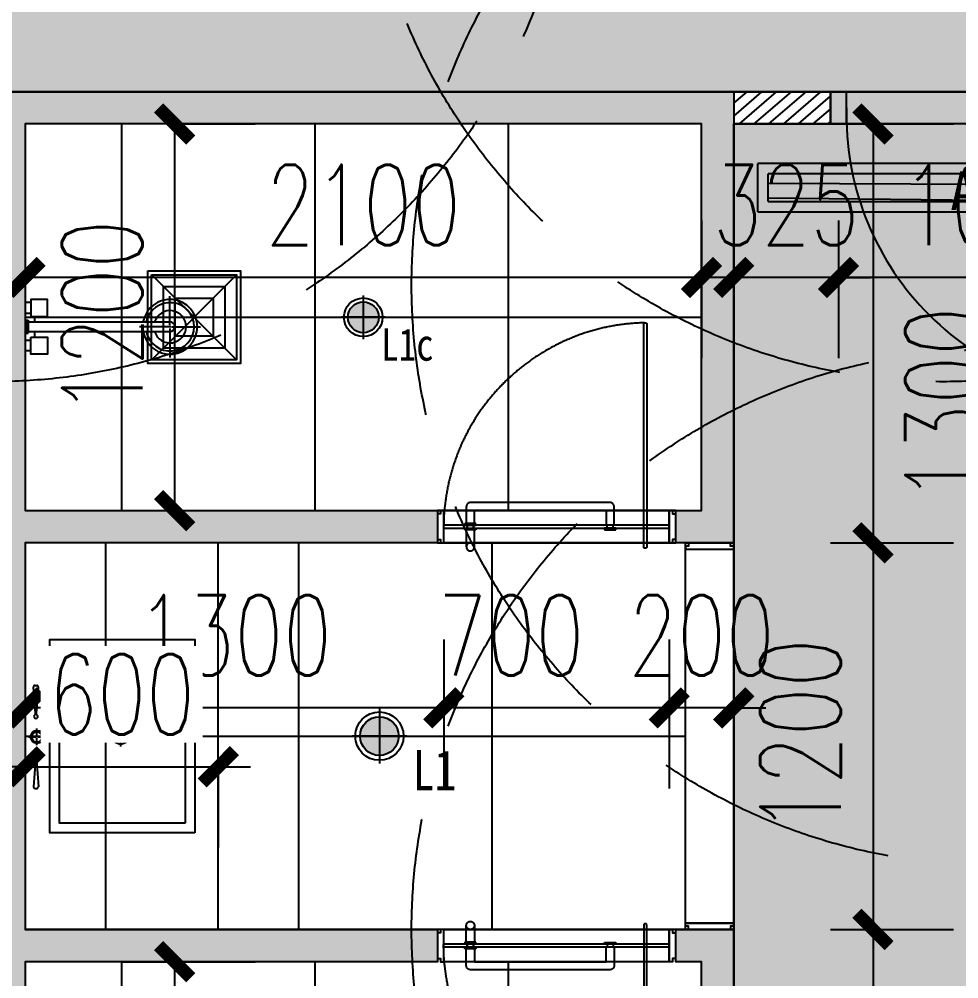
# Model space of a CAD drawing. Header units: millimetres. Extents: x -86392818 to -86307589, y 1129347621 to 1129375919.
# Drawn here: x -86314257 to -86311341, y 1129355568 to 1129358546 of the extents above; entities that cross this region are included whole.
import ezdxf
from ezdxf.enums import TextEntityAlignment as Align

# ---------------------------------------------------------------- set-up
doc = ezdxf.new("R2010")
doc.units = ezdxf.units.MM
doc.header["$LTSCALE"] = 1000
doc.linetypes.add('DASH', pattern=[0.35, 0.25, -0.1])
doc.linetypes.add('DASHED', pattern=[19.049999999999997, 12.7, -6.35])
doc.layers.get('Defpoints').update_dxf_attribs({"color": 250})
for name, color, linetype in [('AD-DOOR', 4, 'Continuous'), ('A—墙体-填充', 8, 'Continuous'), ('C—平顶—喷淋', 5, 'Continuous'), ('C—平顶—暖通', 47, 'Continuous'), ('C—平顶—灯具', 1, 'Continuous'), ('C—平顶—轮廓线', 4, 'Continuous'), ('DOOR', 60, 'Continuous'), ('DS-GLASS', 12, 'Continuous'), ('E—立面造型线', 3, 'Continuous'), ('FF-FIXT', 31, 'Continuous'), ('FF-FURN', 51, 'Continuous'), ('F—地坪—hatch', 8, 'Continuous'), ('F—地坪—分格', 5, 'Continuous'), ('I—平面—移动家具', 165, 'Continuous'), ('P—隔墙—石膏板墙（到顶）', 2, 'Continuous'), ('WALL-DIM', 3, 'Continuous'), ('家具尺寸', 165, 'Continuous')]:
    doc.layers.add(name, color=color, linetype=linetype)
doc.styles.add('_TCH_DIM_T3', font='SIMPLEX', dxfattribs={"width": 0.7058823529411765, "bigfont": 'GBCBIG'})
doc.styles.add('WORD-2', font='simhei.ttf', dxfattribs={"height": 2.5})
doc.styles.add('黑体', font='simhei.ttf')
doc.dimstyles.new('WALL-DIM', dxfattribs={"dimtxt": 250, "dimasz": 100, "dimexe": 250, "dimexo": 300, "dimgap": 100, "dimtad": 1, "dimdec": 0, "dimzin": 0, "dimdsep": 46, "dimtxsty": '_TCH_DIM_T3', "dimblk": 'ARCHTICK', "dimcen": 0.09, "dimclrd": 1, "dimclre": 1, "dimclrt": 7, "dimazin": 2, "dimtfac": 1, "dimtdec": 0, "dimtix": 1, "dimtmove": 2, "dimatfit": 3, "dimfxl": 500, "dimfxlon": 1, "dimtolj": 1, "dimtzin": 0, "dimarcsym": 0})

# ---------------------------------------------------------------- blocks, each defined once
blk = doc.blocks.new('A$C4C12256C')
for p, q in [((-450.0001377910376, 4.999973773956299, -3.415159215685017e-06), (-450.0001365989447, 94.9999737739563, -3.415159215685017e-06)), ((-450.0001378208399, 2.499973773956299, -3.415159215685017e-06), (-450.0001378804445, -2.500026226043701, -3.415159215685017e-06)), ((-455.0001378506422, -2.622604370117188e-05, -3.415159215685017e-06), (-545.0001378506422, -2.503395080566406e-05, -3.415159215685017e-06)), ((-452.5001378506422, -2.622604370117188e-05, -3.415159215685017e-06), (-447.5001378506422, -2.646446228027344e-05, -3.415159215685017e-06)), ((-450.000137925148, -5.000026226043701, -3.415159215685017e-06), (-450.0001391023397, -95.0000262260437, -3.415159215685017e-06)), ((-445.0001378506422, -2.646446228027344e-05, -3.415159215685017e-06), (-355.0001378506422, -2.765655517578125e-05, -3.415159215685017e-06))]:
    blk.add_line(p, q)
at = {"linetype": 'Continuous'}
for p, q in [((-29.99999956786633, 32.11746096611023, -9.872125645096698e-07), (-29.9999998062849, 14.99997711181641, -9.753912020246771e-07)), ((-29.99999956786633, 32.11746096611023, -3.018742140523665e-06), (-29.9999998062849, 14.99997711181641, -3.01874214052364e-06)), ((-9.999999806284904, 14.99997663497925), (-450.0001376569271, 14.9999737739563, -3.415159215685017e-06)), ((2.682209014892578e-07, 20.00002336502075), (-9.999999731779099, 20.00002360343933)), ((-10.0000002682209, -20.00002336502075), (-9.999999731779099, 20.00002360343933)), ((-5.000000268220901, -20.00002336502075), (-4.999999731779099, 20.00002336502075)), ((-2.682209014892578e-07, -20.00002336502075), (2.682209014892578e-07, 20.00002336502075)), ((-10.0000001937151, -15.00002336502075), (-450.0001380443573, -15.0000262260437, -3.415159215685017e-06)), ((-30.0000001937151, -15.00002288818359, -9.546731529116602e-07), (-30.00000043213367, -32.11746025085449, -9.42851822728446e-07)), ((-30.0000001937151, -15.00002288818359, -3.018742140523596e-06), (-30.00000043213367, -32.11746025085449, -3.018742140523571e-06)), ((-2.682209014892578e-07, -20.00002336502075), (-10.0000002682209, -20.00002336502075))]:
    blk.add_line(p, q, dxfattribs=at)
at = {"linetype": 'Continuous', "elevation": -3.415159215685017e-06}
for points in [[(-17.97261476516724, 32.11746096611023), (-69.39143095910549, 32.11746144294739), (-69.39143025875092, 84.88962435722351), (-17.97261406481266, 84.88962364196777)], [(-17.97261561453342, -32.11746048927307), (-69.39143180847168, -32.11745977401733), (-69.39143250882626, -84.88962268829346), (-17.972616314888, -84.88962316513062)]]:
    blk.add_lwpolyline(points, close=True, dxfattribs=at)
for points in [[(-17.97261419892311, 75.16842746734619), (9.98377799987793e-07, 75.16842722892761)], [(5.513429641723633e-07, 41.83865690231323), (-17.97261463105679, 41.83865714073181)], [(-5.513429641723633e-07, -41.83865690231323), (-17.97261573374271, -41.83865666389465)], [(-17.97261618077755, -75.16842699050903), (-9.98377799987793e-07, -75.16842722892761)]]:
    blk.add_lwpolyline(points, dxfattribs=at)
at = {"linetype": 'Continuous'}
blk.add_arc((-450.0001378506422, -2.622604370117188e-05, -3.415159215685017e-06), 84.99999999999999, 11.53696181336277, 348.4630381866372, dxfattribs=at)
for radius, start, end in [(74.99999999999997, 11.53696181336277, 348.4630381866372), (49.99999999999999, 17.45760029520592, 342.5423997047941), (15.00000000000007, 89.99999914622636, 269.9999991462263)]:
    blk.add_arc((-450.0001378506422, -2.622604370117188e-05, -3.415159215685017e-06), radius, start, end)
blk = doc.blocks.new('SYL11170516')
at = {"layer": 'DOOR', "linetype": 'DASHED', "ltscale": 100, "elevation": 4.853167046625927e-09}
blk.add_lwpolyline([(631.0021941053928, 706.068643547449), (631.0021953935284, 10.06864354741992), (629.0021953972246, 8.068643543694634), (623.0021953972828, 8.06864353257697), (621.0021953935284, 10.06864352882258), (621.002194105451, 706.068643528939), (623.0021941017112, 708.0686435326934), (629.0021941016967, 708.0686435437528)], close=True, dxfattribs=at)
at = {"layer": 'DOOR', "linetype": 'DASHED', "ltscale": 100}
blk.add_arc((638.212324555243, 69.98272468900541, 4.852276146184949e-09), 638.2590385357428, 91.3042121247147, 179.3067892701654, dxfattribs=at)
at = {"layer": 'DS-GLASS', "color": 133, "linetype": 'DASHED', "ltscale": 100, "elevation": 4.853167046625927e-09}
for points in [[(529.1998107831823, 80.06766774316202), (529.1998108771295, 137.5671722519037, 0.4142175138847183), (516.6981858952859, 150.0686286139244), (82.9940601026392, 150.0686293226318, 0.4142135598921939), (70.49260374067671, 137.5671730015601), (70.48489616727602, 80.06766603776487)], [(70.49007357986557, 64.99899222058593), (70.48395241323306, 12.18844286553212, -1.012735180482567), (95.48294539287599, 12.4981047816982)], [(70.48395240019454, 12.18844338637427, 0.9875573592762813), (95.48294584213727, 12.50145627884194), (95.48998318009399, 65.00091903487919)]]:
    blk.add_lwpolyline(points, format="xyb", dxfattribs=at)
for points in [[(95.48489625569346, 80.0678501156508), (95.49011186966527, 125.0657166191668), (504.1968981949685, 125.0657159512921), (504.1968981982864, 80.06766774132848)], [(73.49142408252374, 70.00108111448935), (73.49065335396881, 80.00108115610783)], [(73.49142409886554, 80.00080129562411), (73.49065333762701, 70.00080125400564)], [(92.49142416603718, 80.00094119476853), (92.49065340488596, 70.00094115323736)], [(92.49142414969538, 70.00094115320826), (92.49065342122776, 80.00094119476853)], [(507.1884198701518, 70.06768737683888), (507.1891906312885, 80.06768741839915)], [(526.1884199373089, 70.0678272760124), (526.189190698562, 80.06782731763087)]]:
    blk.add_lwpolyline(points, dxfattribs=at)
at = {"layer": 'DS-GLASS', "color": 133, "elevation": 4.853167046625927e-09}
blk.add_lwpolyline([(0.002195711545937229, 78.06766758300364), (0.002195680754084606, 72.06766758288722), (2.002195670480432, 70.06766757267178), (698.6102278177495, 70.06766757267178), (700.6102278140097, 72.06766757633886), (700.6102278028338, 78.06766757645528), (698.6102277991376, 80.06766757272999), (2.002195721732278, 80.06766757267178)], close=True, dxfattribs=at)
at = {"layer": 'DS-GLASS', "color": 133, "linetype": 'DASHED', "ltscale": 100, "elevation": 4.853167046625927e-09}
for points in [[(65.4901610996967, 80.00327555838157), (100.4901609957233, 80.00057789421408), (100.4905463762188, 85.00057787931291), (65.49054648026504, 85.00327554348041)], [(65.4901610833549, 69.99860687786713), (100.4901609793815, 70.00130442765658), (100.4905463435352, 65.00130444255774), (65.49054644758144, 64.9986068927683)], [(534.1896829364778, 70.06535301325493), (499.1896830404658, 70.06805067742243), (499.1892976599556, 65.0680506923236), (534.1892975559094, 65.0653530281561)]]:
    blk.add_lwpolyline(points, close=True, dxfattribs=at)
blk = doc.blocks.new('A$C449E2A90')
at = {"linetype": 'Continuous'}
for p, q in [((-494.6007472872734, 70.1185245513916), (-500.5836169570684, 152.4699432849884)), ((-495.5858464688063, 157.6192419528961), (-490.6156481057405, 157.6192419528961)), ((-491.6007472872734, 70.1185245513916), (-485.6178776174784, 152.4699430465698)), ((-230.0400000065565, 5.040000200271606), (-230.0399999916553, 32.76000022888184)), ((-489.81274728477, 1.822449684143066), (-489.8127472996712, 23.9984495639801)), ((-358.5544366836548, 8.95001769065857), (-479.7840856164694, 15.33995151519775)), ((-358.5544366836548, -7.049982309341431), (-358.5544366836548, 8.95001769065857)), ((-235.0799999982119, 0), (-263.8079999983311, 2.384185791015625e-07)), ((-225, 0), (-196.2719999998808, 2.384185791015625e-07)), ((-516.4239472895861, -2.209550142288208), (-493.8447472751141, -2.209550380706787)), ((-489.81274728477, -28.01435041427612), (-489.81274728477, -6.241550445556641)), ((-485.7807472795248, -2.209550380706787), (-462.7983472794294, -2.209550142288208)), ((-476.5122053325176, -17.35950684547424), (-358.5544366836548, -7.049982309341431)), ((-230.0400000065565, -32.25599980354309), (-230.0400000065565, -5.039999723434448)), ((-494.6007472872734, -74.53762531280518), (-500.5836169570684, -156.8890435695648)), ((-491.6007472872734, -74.53762531280518), (-485.6178776174784, -156.8890438079834)), ((-495.5858464539051, -162.0383424758911), (-490.6156481057405, -162.0383424758911))]:
    blk.add_line(p, q, dxfattribs=at)
blk.add_lwpolyline([(0, -300), (-450, -300), (-450.0000000149012, 300), (-1.490116119384766e-08, 300)], close=True, dxfattribs=at)
blk.add_lwpolyline([(-30, -269.9999997615814), (-420, -270), (-420, 270), (-30, 270.0000002384186)], close=True)
for points in [[(-499.1007472872734, 61.11852478981018, 1), (-487.1007472872734, 61.1185245513916, 1)], [(-230.4600000083447, -0.1399998664855957, 0.9999999999999999), (-229.6200000047684, -0.1399998664855957, 0.9999999999999999)], [(-490.036747276783, -2.209550380706787, 1), (-489.5887472778559, -2.209550380706787, 1)], [(-499.1007472872734, -65.53762531280518, -1), (-487.1007472872734, -65.53762531280518, -1)]]:
    blk.add_lwpolyline(points, format="xyb", close=True, dxfattribs=at)
for centre, radius in [((-489.81274728477, -2.209550380706787), 20.15999999999999), ((-489.9983472824097, -2.47474479675293), 16.25438224187546), ((-230.0400000065565, 2.384185791015625e-07), 25.2)]:
    blk.add_circle(centre, radius, dxfattribs=at)
for centre, start, end in [((-495.5858464688063, 152.6192419528961), 90, 181.7110937777724), ((-490.6156481057405, 152.6192419528961), 358.2889062222276, 90), ((-495.5858464688063, -157.0383424758911), 178.2889062222276, 270), ((-490.6156481057405, -157.0383424758911), 270, 1.711093777772378)]:
    blk.add_arc(centre, 4.999999999999999, start, end, dxfattribs=at)
blk = doc.blocks.new('SDSZDFSFDHFJGK')
at = {"color": 8}
blk.add_line((859, -49.99999999998545), (-41, -49.99999999998545), dxfattribs=at)
for points in [[(-41, 0), (-41, 900), (0, 900), (0, 0)], [(-41, 50.00000000001455), (-41, -49.99999999998545), (-91, -49.99999999998545), (-91, 50.00000000001455)], [(859, 50.00000000001455), (859, -49.99999999998545), (909, -49.99999999998545), (909, 50.00000000001455)]]:
    blk.add_lwpolyline(points, close=True)
blk.add_arc((-17.25437660326861, 22.72038917466125), 876.5488854589667, 358.5147112231557, 88.87209163520977, dxfattribs=at)
blk = doc.blocks.new('dffsdsardegew')
at = {"layer": 'C—平顶—灯具'}
h = blk.add_hatch(color=7, dxfattribs=at)
h.set_gradient(color1=(255, 255, 255), color2=(128, 128, 128), name='SPHERICAL')
edge = h.paths.add_edge_path()
edge.add_arc((0, 0), 59.99999982783518, 0, 360)
for p, q in [((0, 84.94745397567749), (0, -84.94745397567749)), ((84.94745390117168, 0), (-84.94745390117168, 0))]:
    blk.add_line(p, q, dxfattribs=at)
for radius in [74.99999978479399, 59.99999982783518]:
    blk.add_circle((0, 0), radius, dxfattribs=at)
at = {"layer": 'C—平顶—灯具', "style": '黑体', "width": 0.8}
blk.add_text('L1', height=124.9999996419401, dxfattribs=at).set_placement((171.2003185302019, -105.796276807785, 94.12059754060085), align=Align.MIDDLE_CENTER)
blk = doc.blocks.new('pen lin')
at = {"layer": 'Defpoints', "color": 251, "linetype": 'DASH', "ltscale": 3}
blk.add_circle((0, 0), 1800, dxfattribs=at)
blk = doc.blocks.new('L2a')
at = {"layer": 'C—平顶—灯具'}
h = blk.add_hatch(color=7, dxfattribs=at)
h.set_gradient(color1=(255, 255, 255), color2=(128, 128, 128), name='SPHERICAL')
edge = h.paths.add_edge_path()
edge.add_arc((-2.328306436538696e-10, 2.328306436538696e-10), 47.99999999976313, 0, 360)
for p, q in [((0, 67.95796331088059), (0, -67.95796331076417)), ((67.95796331088059, 1.164153218269348e-10), (-67.95796331088059, 1.164153218269348e-10))]:
    blk.add_line(p, q, dxfattribs=at)
for radius in [59.99999999970392, 47.99999999976313]:
    blk.add_circle((-2.328306436538696e-10, 1.164153218269348e-10), radius, dxfattribs=at)
at = {"layer": 'C—平顶—灯具', "style": '黑体', "width": 0.8}
blk.add_text('L1c', height=100, dxfattribs=at).set_placement((136.9602552209981, -84.63702168571763, 75.29647824816585), align=Align.MIDDLE_CENTER)
blk = doc.blocks.new('_ArchTick')
at = {"color": 44, "const_width": 0.4}
blk.add_lwpolyline([(-0.5, -0.5), (0.5, 0.5)], dxfattribs=at)
blk = doc.blocks.new('*D245')
at = {"layer": 'Defpoints', "color": 0, "transparency": 16777216}
for p in [(-86311714.20660241, 1129358220.776644), (-86310714.2066024, 1129358220.776644), (-86311714.20660241, 1129357744.334977)]:
    blk.add_point(p, dxfattribs=at)
at = {"layer": 'WALL-DIM', "color": 1, "lineweight": -2, "transparency": 16777216}
for p, q in [((-86311714.20660241, 1129357920.776644), (-86311714.20660241, 1129357494.334977)), ((-86310714.2066024, 1129357920.776644), (-86310714.2066024, 1129357494.334977)), ((-86310714.2066024, 1129357744.334977), (-86311714.20660241, 1129357744.334977))]:
    blk.add_line(p, q, dxfattribs=at)
at = {"layer": 'WALL-DIM', "color": 1, "lineweight": -2, "transparency": 16777216, "xscale": 100, "yscale": 100, "zscale": 100, "rotation": 180}
blk.add_blockref('_ArchTick', (-86311714.20660241, 1129357744.334977), dxfattribs=at)
at = {"layer": 'WALL-DIM', "color": 1, "lineweight": -2, "transparency": 16777216, "xscale": 100, "yscale": 100, "zscale": 100}
blk.add_blockref('_ArchTick', (-86310714.2066024, 1129357744.334977), dxfattribs=at)
at = {"layer": 'WALL-DIM', "color": 7, "transparency": 16777216, "insert": (-86311214.2066024, 1129357969.334977), "char_height": 250, "attachment_point": 5, "style": '_TCH_DIM_T3'}
blk.add_mtext('\\A1;1000', dxfattribs=at)
blk = doc.blocks.new('*D246')
at = {"layer": 'Defpoints', "color": 0, "transparency": 16777216}
for p in [(-86312039.20660241, 1129358220.776644), (-86311714.20660241, 1129358220.776644), (-86312039.20660241, 1129357744.334977)]:
    blk.add_point(p, dxfattribs=at)
at = {"layer": 'WALL-DIM', "color": 1, "lineweight": -2, "transparency": 16777216}
for p, q in [((-86312039.20660241, 1129357920.776644), (-86312039.20660241, 1129357494.334977)), ((-86311714.20660241, 1129357920.776644), (-86311714.20660241, 1129357494.334977)), ((-86312039.20660241, 1129357744.334977), (-86312139.20660241, 1129357744.334977)), ((-86311714.20660241, 1129357744.334977), (-86312039.20660241, 1129357744.334977)), ((-86311714.20660241, 1129357744.334977), (-86311614.20660241, 1129357744.334977))]:
    blk.add_line(p, q, dxfattribs=at)
at = {"layer": 'WALL-DIM', "color": 1, "lineweight": -2, "transparency": 16777216, "xscale": 100, "yscale": 100, "zscale": 100}
blk.add_blockref('_ArchTick', (-86312039.20660241, 1129357744.334977), dxfattribs=at)
at = {"layer": 'WALL-DIM', "color": 1, "lineweight": -2, "transparency": 16777216, "xscale": 100, "yscale": 100, "zscale": 100, "rotation": 180}
blk.add_blockref('_ArchTick', (-86311714.20660241, 1129357744.334977), dxfattribs=at)
at = {"layer": 'WALL-DIM', "color": 7, "transparency": 16777216, "insert": (-86311876.70660241, 1129357969.334977), "char_height": 250, "attachment_point": 5, "style": '_TCH_DIM_T3'}
blk.add_mtext('\\A1;325', dxfattribs=at)
blk = doc.blocks.new('*D247')
at = {"layer": 'Defpoints', "color": 0, "transparency": 16777216}
for p in [(-86314239.20660241, 1129358220.776644), (-86312139.20660241, 1129358220.776644), (-86314239.20660241, 1129357744.334977)]:
    blk.add_point(p, dxfattribs=at)
at = {"layer": 'WALL-DIM', "color": 1, "lineweight": -2, "transparency": 16777216}
for p, q in [((-86314239.20660241, 1129357920.776644), (-86314239.20660241, 1129357494.334977)), ((-86312139.20660241, 1129357920.776644), (-86312139.20660241, 1129357494.334977)), ((-86312139.20660241, 1129357744.334977), (-86314239.20660241, 1129357744.334977))]:
    blk.add_line(p, q, dxfattribs=at)
at = {"layer": 'WALL-DIM', "color": 1, "lineweight": -2, "transparency": 16777216, "xscale": 100, "yscale": 100, "zscale": 100, "rotation": 180}
blk.add_blockref('_ArchTick', (-86314239.20660241, 1129357744.334977), dxfattribs=at)
at = {"layer": 'WALL-DIM', "color": 1, "lineweight": -2, "transparency": 16777216, "xscale": 100, "yscale": 100, "zscale": 100}
blk.add_blockref('_ArchTick', (-86312139.20660241, 1129357744.334977), dxfattribs=at)
at = {"layer": 'WALL-DIM', "color": 7, "transparency": 16777216, "insert": (-86313189.20660241, 1129357969.334977), "char_height": 250, "attachment_point": 5, "style": '_TCH_DIM_T3'}
blk.add_mtext('\\A1;2100', dxfattribs=at)
blk = doc.blocks.new('*D251')
at = {"layer": 'Defpoints', "color": 0, "transparency": 16777216}
for p in [(-86312039.20660244, 1129358220.776645), (-86312039.20660244, 1129356920.776645), (-86311606.89974642, 1129356920.776645)]:
    blk.add_point(p, dxfattribs=at)
at = {"layer": 'WALL-DIM', "color": 1, "lineweight": -2, "transparency": 16777216}
for p, q in [((-86311739.20660244, 1129358220.776645), (-86311356.89974642, 1129358220.776645)), ((-86311606.89974642, 1129358220.776645), (-86311606.89974642, 1129356920.776645)), ((-86311739.20660244, 1129356920.776645), (-86311356.89974642, 1129356920.776645))]:
    blk.add_line(p, q, dxfattribs=at)
at = {"layer": 'WALL-DIM', "color": 1, "lineweight": -2, "transparency": 16777216, "xscale": 100, "yscale": 100, "zscale": 100}
for p, rotation in [((-86311606.89974642, 1129358220.776645), 90), ((-86311606.89974642, 1129356920.776645), 270)]:
    blk.add_blockref('_ArchTick', p, dxfattribs=dict(at, rotation=rotation))
at = {"layer": 'WALL-DIM', "color": 7, "transparency": 16777216, "insert": (-86311381.89974676, 1129357350.200514), "char_height": 250, "attachment_point": 5, "rotation": 90, "style": '_TCH_DIM_T3'}
blk.add_mtext('\\A1;1300', dxfattribs=at)
blk = doc.blocks.new('*D252')
at = {"layer": 'Defpoints', "color": 0, "transparency": 16777216}
for p in [(-86312039.20660244, 1129356920.776645), (-86312039.20660244, 1129355720.776645), (-86311606.89974639, 1129355720.776645)]:
    blk.add_point(p, dxfattribs=at)
at = {"layer": 'WALL-DIM', "color": 1, "lineweight": -2, "transparency": 16777216}
for p, q in [((-86311739.20660244, 1129356920.776645), (-86311356.89974639, 1129356920.776645)), ((-86311606.89974639, 1129356920.776645), (-86311606.89974639, 1129355720.776645)), ((-86311739.20660244, 1129355720.776645), (-86311356.89974639, 1129355720.776645))]:
    blk.add_line(p, q, dxfattribs=at)
at = {"layer": 'WALL-DIM', "color": 1, "lineweight": -2, "transparency": 16777216, "xscale": 100, "yscale": 100, "zscale": 100}
for p, rotation in [((-86311606.89974639, 1129356920.776645), 90), ((-86311606.89974639, 1129355720.776645), 270)]:
    blk.add_blockref('_ArchTick', p, dxfattribs=dict(at, rotation=rotation))
at = {"layer": 'WALL-DIM', "color": 7, "transparency": 16777216, "insert": (-86311831.89974605, 1129356320.776645), "char_height": 250, "attachment_point": 5, "rotation": 90, "style": '_TCH_DIM_T3'}
blk.add_mtext('\\A1;1200', dxfattribs=at)
blk = doc.blocks.new('*D253')
at = {"layer": 'Defpoints', "color": 0, "transparency": 16777216}
for p in [(-86312039.20660244, 1129355720.776645), (-86312039.20660244, 1129354420.776645), (-86311606.89974636, 1129354420.776645)]:
    blk.add_point(p, dxfattribs=at)
at = {"layer": 'WALL-DIM', "color": 1, "lineweight": -2, "transparency": 16777216}
for p, q in [((-86311739.20660244, 1129355720.776645), (-86311356.89974636, 1129355720.776645)), ((-86311606.89974636, 1129355720.776645), (-86311606.89974636, 1129354420.776645)), ((-86311739.20660244, 1129354420.776645), (-86311356.89974636, 1129354420.776645))]:
    blk.add_line(p, q, dxfattribs=at)
at = {"layer": 'WALL-DIM', "color": 1, "lineweight": -2, "transparency": 16777216, "xscale": 100, "yscale": 100, "zscale": 100}
for p, rotation in [((-86311606.89974636, 1129355720.776645), 90), ((-86311606.89974636, 1129354420.776645), 270)]:
    blk.add_blockref('_ArchTick', p, dxfattribs=dict(at, rotation=rotation))
at = {"layer": 'WALL-DIM', "color": 7, "transparency": 16777216, "insert": (-86311831.89974602, 1129355070.776645), "char_height": 250, "attachment_point": 5, "rotation": 90, "style": '_TCH_DIM_T3'}
blk.add_mtext('\\A1;1300', dxfattribs=at)
blk = doc.blocks.new('*D257')
at = {"layer": 'Defpoints', "color": 0, "transparency": 16777216}
for p in [(-86312239.20660241, 1129356920.776644), (-86312039.20660241, 1129356920.776644), (-86312239.20660241, 1129356408.486241)]:
    blk.add_point(p, dxfattribs=at)
at = {"layer": 'WALL-DIM', "color": 1, "lineweight": -2, "transparency": 16777216}
for p, q in [((-86312239.20660241, 1129356620.776644), (-86312239.20660241, 1129356158.486241)), ((-86312039.20660241, 1129356620.776644), (-86312039.20660241, 1129356158.486241)), ((-86312239.20660241, 1129356408.486241), (-86312339.20660241, 1129356408.486241)), ((-86312039.20660241, 1129356408.486241), (-86312239.20660241, 1129356408.486241)), ((-86312039.20660241, 1129356408.486241), (-86311939.20660241, 1129356408.486241))]:
    blk.add_line(p, q, dxfattribs=at)
at = {"layer": 'WALL-DIM', "color": 1, "lineweight": -2, "transparency": 16777216, "xscale": 100, "yscale": 100, "zscale": 100}
blk.add_blockref('_ArchTick', (-86312239.20660241, 1129356408.486241), dxfattribs=at)
at = {"layer": 'WALL-DIM', "color": 1, "lineweight": -2, "transparency": 16777216, "xscale": 100, "yscale": 100, "zscale": 100, "rotation": 180}
blk.add_blockref('_ArchTick', (-86312039.20660241, 1129356408.486241), dxfattribs=at)
at = {"layer": 'WALL-DIM', "color": 7, "transparency": 16777216, "insert": (-86312139.20660241, 1129356633.486241), "char_height": 250, "attachment_point": 5, "style": '_TCH_DIM_T3'}
blk.add_mtext('\\A1;200', dxfattribs=at)
blk = doc.blocks.new('*D258')
at = {"layer": 'Defpoints', "color": 0, "transparency": 16777216}
for p in [(-86312939.20660241, 1129356920.776644), (-86312239.20660241, 1129356920.776644), (-86312939.20660241, 1129356408.486241)]:
    blk.add_point(p, dxfattribs=at)
at = {"layer": 'WALL-DIM', "color": 1, "lineweight": -2, "transparency": 16777216}
for p, q in [((-86312939.20660241, 1129356620.776644), (-86312939.20660241, 1129356158.486241)), ((-86312239.20660241, 1129356620.776644), (-86312239.20660241, 1129356158.486241)), ((-86312239.20660241, 1129356408.486241), (-86312939.20660241, 1129356408.486241))]:
    blk.add_line(p, q, dxfattribs=at)
at = {"layer": 'WALL-DIM', "color": 1, "lineweight": -2, "transparency": 16777216, "xscale": 100, "yscale": 100, "zscale": 100, "rotation": 180}
blk.add_blockref('_ArchTick', (-86312939.20660241, 1129356408.486241), dxfattribs=at)
at = {"layer": 'WALL-DIM', "color": 1, "lineweight": -2, "transparency": 16777216, "xscale": 100, "yscale": 100, "zscale": 100}
blk.add_blockref('_ArchTick', (-86312239.20660241, 1129356408.486241), dxfattribs=at)
at = {"layer": 'WALL-DIM', "color": 7, "transparency": 16777216, "insert": (-86312730.50343063, 1129356633.486241), "char_height": 250, "attachment_point": 5, "style": '_TCH_DIM_T3'}
blk.add_mtext('\\A1;700', dxfattribs=at)
blk = doc.blocks.new('*D241')
at = {"layer": 'Defpoints', "color": 0, "transparency": 16777216}
for p in [(-86314239.20660241, 1129356920.776644), (-86312939.20660241, 1129356920.776644), (-86314239.20660241, 1129356408.486241)]:
    blk.add_point(p, dxfattribs=at)
at = {"layer": 'WALL-DIM', "color": 1, "lineweight": -2, "transparency": 16777216}
for p, q in [((-86314239.20660241, 1129356620.776644), (-86314239.20660241, 1129356158.486241)), ((-86312939.20660241, 1129356620.776644), (-86312939.20660241, 1129356158.486241)), ((-86312939.20660241, 1129356408.486241), (-86314239.20660241, 1129356408.486241))]:
    blk.add_line(p, q, dxfattribs=at)
at = {"layer": 'WALL-DIM', "color": 1, "lineweight": -2, "transparency": 16777216, "xscale": 100, "yscale": 100, "zscale": 100, "rotation": 180}
blk.add_blockref('_ArchTick', (-86314239.20660241, 1129356408.486241), dxfattribs=at)
at = {"layer": 'WALL-DIM', "color": 1, "lineweight": -2, "transparency": 16777216, "xscale": 100, "yscale": 100, "zscale": 100}
blk.add_blockref('_ArchTick', (-86312939.20660241, 1129356408.486241), dxfattribs=at)
at = {"layer": 'WALL-DIM', "color": 7, "transparency": 16777216, "insert": (-86313589.20660241, 1129356633.486241), "char_height": 250, "attachment_point": 5, "style": '_TCH_DIM_T3'}
blk.add_mtext('\\A1;1300', dxfattribs=at)
blk = doc.blocks.new('*D242')
at = {"layer": 'Defpoints', "color": 0, "transparency": 16777216}
for p in [(-86314100.57048109, 1129358220.776645), (-86313774.70000243, 1129358220.776645), (-86314100.57048109, 1129357020.776645)]:
    blk.add_point(p, dxfattribs=at)
at = {"layer": 'WALL-DIM', "color": 1, "lineweight": -2, "transparency": 16777216}
for p, q in [((-86313800.57048109, 1129358220.776645), (-86313524.70000243, 1129358220.776645)), ((-86313774.70000243, 1129357020.776645), (-86313774.70000243, 1129358220.776645)), ((-86313800.57048109, 1129357020.776645), (-86313524.70000243, 1129357020.776645))]:
    blk.add_line(p, q, dxfattribs=at)
at = {"layer": 'WALL-DIM', "color": 1, "lineweight": -2, "transparency": 16777216, "xscale": 100, "yscale": 100, "zscale": 100}
for p, rotation in [((-86313774.70000243, 1129358220.776645), 90), ((-86313774.70000243, 1129357020.776645), 270)]:
    blk.add_blockref('_ArchTick', p, dxfattribs=dict(at, rotation=rotation))
at = {"layer": 'WALL-DIM', "color": 7, "transparency": 16777216, "insert": (-86313999.70000209, 1129357620.776645), "char_height": 250, "attachment_point": 5, "rotation": 90, "style": '_TCH_DIM_T3'}
blk.add_mtext('\\A1;1200', dxfattribs=at)
blk = doc.blocks.new('*D243')
at = {"layer": 'Defpoints', "color": 0, "transparency": 16777216}
for p in [(-86314239.20660244, 1129355620.776645), (-86313774.7000024, 1129355620.776645), (-86314239.20660244, 1129354520.776645)]:
    blk.add_point(p, dxfattribs=at)
at = {"layer": 'WALL-DIM', "color": 1, "lineweight": -2, "transparency": 16777216}
for p, q in [((-86313939.20660244, 1129355620.776645), (-86313524.7000024, 1129355620.776645)), ((-86313774.7000024, 1129354520.776645), (-86313774.7000024, 1129355620.776645)), ((-86313939.20660244, 1129354520.776645), (-86313524.7000024, 1129354520.776645))]:
    blk.add_line(p, q, dxfattribs=at)
at = {"layer": 'WALL-DIM', "color": 1, "lineweight": -2, "transparency": 16777216, "xscale": 100, "yscale": 100, "zscale": 100}
for p, rotation in [((-86313774.7000024, 1129355620.776645), 90), ((-86313774.7000024, 1129354520.776645), 270)]:
    blk.add_blockref('_ArchTick', p, dxfattribs=dict(at, rotation=rotation))
at = {"layer": 'WALL-DIM', "color": 7, "transparency": 16777216, "insert": (-86313999.70000206, 1129355070.776645), "char_height": 250, "attachment_point": 5, "rotation": 90, "style": '_TCH_DIM_T3'}
blk.add_mtext('\\A1;1100', dxfattribs=at)
blk = doc.blocks.new('*D287')
at = {"layer": 'Defpoints', "color": 0, "transparency": 16777216}
for p in [(-86311739.20660241, 1129358694.526135), (-86316864.20660238, 1129358320.776644), (-86311739.20660241, 1129358320.776644)]:
    blk.add_point(p, dxfattribs=at)
at = {"layer": 'WALL-DIM', "color": 1, "lineweight": -2, "transparency": 16777216}
for p, q in [((-86316864.20660238, 1129358620.776644), (-86316864.20660238, 1129358944.526135)), ((-86311739.20660241, 1129358620.776644), (-86311739.20660241, 1129358944.526135)), ((-86316864.20660238, 1129358694.526135), (-86311739.20660241, 1129358694.526135))]:
    blk.add_line(p, q, dxfattribs=at)
at = {"layer": 'WALL-DIM', "color": 1, "lineweight": -2, "transparency": 16777216, "xscale": 100, "yscale": 100, "zscale": 100, "rotation": 180}
blk.add_blockref('_ArchTick', (-86316864.20660238, 1129358694.526135), dxfattribs=at)
at = {"layer": 'WALL-DIM', "color": 1, "lineweight": -2, "transparency": 16777216, "xscale": 100, "yscale": 100, "zscale": 100}
blk.add_blockref('_ArchTick', (-86311739.20660241, 1129358694.526135), dxfattribs=at)
at = {"layer": 'WALL-DIM', "color": 7, "transparency": 16777216, "insert": (-86314301.7066024, 1129358919.526135), "char_height": 250, "attachment_point": 5, "style": '_TCH_DIM_T3'}
blk.add_mtext('\\A1;5125', dxfattribs=at)
blk = doc.blocks.new('*D288')
at = {"layer": 'Defpoints', "color": 0, "transparency": 16777216}
for p in [(-86310739.20660241, 1129358694.526135), (-86311739.20660241, 1129358320.776644), (-86310739.20660241, 1129358320.776644)]:
    blk.add_point(p, dxfattribs=at)
at = {"layer": 'WALL-DIM', "color": 1, "lineweight": -2, "transparency": 16777216}
for p, q in [((-86311739.20660241, 1129358620.776644), (-86311739.20660241, 1129358944.526135)), ((-86310739.20660241, 1129358620.776644), (-86310739.20660241, 1129358944.526135)), ((-86311739.20660241, 1129358694.526135), (-86310739.20660241, 1129358694.526135))]:
    blk.add_line(p, q, dxfattribs=at)
at = {"layer": 'WALL-DIM', "color": 1, "lineweight": -2, "transparency": 16777216, "xscale": 100, "yscale": 100, "zscale": 100, "rotation": 180}
blk.add_blockref('_ArchTick', (-86311739.20660241, 1129358694.526135), dxfattribs=at)
at = {"layer": 'WALL-DIM', "color": 1, "lineweight": -2, "transparency": 16777216, "xscale": 100, "yscale": 100, "zscale": 100}
blk.add_blockref('_ArchTick', (-86310739.20660241, 1129358694.526135), dxfattribs=at)
at = {"layer": 'WALL-DIM', "color": 7, "transparency": 16777216, "insert": (-86311239.20660241, 1129358919.526135), "char_height": 250, "attachment_point": 5, "style": '_TCH_DIM_T3'}
blk.add_mtext('\\A1;1000', dxfattribs=at)
blk = doc.blocks.new('*U306')
at = {"linetype": 'DASHED', "ltscale": 5}
h = blk.add_hatch(dxfattribs=at)
h.set_pattern_fill('ANSI31', color=250, scale=8, angle=315, style=0)
h.set_pattern_definition([(0, (608.6623797362979, 7.114274056295527e-11), (8.9e-15, 25.4), [])])
h.paths.add_polyline_path([(16.1220796372217, 16.12207963752006), (708.8779109724117, 16.12207963759121), (708.8779109723826, 58.87791939116103), (16.12207963719266, 58.87791939108989)])
blk.add_line((-2.91038e-11, 74.9999990286099), (0, 0))
at = {"color": 251}
blk.add_line((16.12207963719265, 58.87791939108989), (16.12207963722176, 16.12207963752007), dxfattribs=at)
blk.add_lwpolyline([(-2.91038e-11, 74.9999990286099), (724.99999061007, 74.99999902868105), (724.9999906100991, 7.114274056295527e-11), (0, 0)])
blk.add_lwpolyline([(-2.91038e-11, 74.9999990286099), (724.99999061007, 74.99999902868105), (724.9999906100991, 7.114274056295527e-11), (0, 0)])
blk.add_lwpolyline([(16.12207963719265, 58.87791939108989), (708.8779109723826, 58.87791939116103), (708.8779109724117, 16.12207963759121), (16.12207963722176, 16.12207963752007)], dxfattribs=at)
blk.add_lwpolyline([(16.12207963719265, 58.87791939108989), (708.8779109723826, 58.87791939116103), (708.8779109724117, 16.12207963759121), (16.12207963722176, 16.12207963752007)], dxfattribs=at)
at = {"style": 'WORD-2'}
blk.add_attdef('A/S_001', (591.0874119215388, 55.90921457137409), '', height=40, dxfattribs=at)
blk = doc.blocks.new('HQS')
at = {"color": 9}
for p, q in [((-217.0849435817217, -217.1983531377045), (217.08494358178, 217.1983531375881)), ((-215.6436338365893, 217.1983531422447), (217.0849435857381, -217.2844054747839))]:
    blk.add_line(p, q, dxfattribs=at)
at = {"ltscale": 0.5}
blk.add_lwpolyline([(-237.3978150206967, 237.1983531423612), (237.0849435999407, 237.1983531423612), (237.0849435999407, -237.2844054783927), (-237.3978150206967, -237.2844054783927)], close=True, dxfattribs=at)
at = {"color": 9, "ltscale": 0.5}
for points in [[(-217.3978150206967, 217.1983531423612), (217.0849435999407, 217.1983531423612), (217.0849435999407, -217.2844054783927), (-217.3978150206967, -217.2844054783927)], [(-157.3978150206967, 157.1983531423612), (157.0849435999407, 157.1983531423612), (157.0849435999407, -157.2844054783927), (-157.3978150206967, -157.2844054783927)], [(-97.39781502069673, 97.19835314236116), (97.08494359994074, 97.19835314236116), (97.08494359994074, -97.28440547839273), (-97.39781502069673, -97.28440547839273)]]:
    blk.add_lwpolyline(points, close=True, dxfattribs=at)
blk = doc.blocks.new('*D365')
at = {"layer": 'Defpoints', "color": 0, "transparency": 16777216}
for p in [(-86314239.20660238, 1129356805.74098), (-86313639.20660241, 1129356805.74098), (-86313639.20660241, 1129356225.61348)]:
    blk.add_point(p, dxfattribs=at)
at = {"layer": '家具尺寸', "color": 1, "lineweight": -2, "transparency": 16777216}
for p, q in [((-86314239.20660238, 1129356225.61348), (-86314339.20660238, 1129356225.61348)), ((-86314239.20660238, 1129356230.61348), (-86314239.20660238, 1129355975.61348)), ((-86314239.20660238, 1129356225.61348), (-86313639.20660241, 1129356225.61348)), ((-86313639.20660241, 1129356230.61348), (-86313639.20660241, 1129355975.61348)), ((-86313639.20660241, 1129356225.61348), (-86313539.20660241, 1129356225.61348))]:
    blk.add_line(p, q, dxfattribs=at)
at = {"layer": '家具尺寸', "color": 1, "lineweight": -2, "transparency": 16777216, "xscale": 100, "yscale": 100, "zscale": 100}
blk.add_blockref('_ArchTick', (-86314239.20660238, 1129356225.61348), dxfattribs=at)
at = {"layer": '家具尺寸', "color": 1, "lineweight": -2, "transparency": 16777216, "xscale": 100, "yscale": 100, "zscale": 100, "rotation": 180}
blk.add_blockref('_ArchTick', (-86313639.20660241, 1129356225.61348), dxfattribs=at)
at = {"layer": '家具尺寸', "color": 7, "transparency": 16777216, "insert": (-86313939.2066024, 1129356450.61348), "char_height": 250, "attachment_point": 5, "style": '_TCH_DIM_T3', "bg_fill": 3, "box_fill_scale": 1.1, "bg_fill_color": 256, "bg_fill_true_color": 13158600, "bg_fill_transparency": 0}
blk.add_mtext('\\A1;600', dxfattribs=at)

msp = doc.modelspace()

# ---------------------------------------------------------------- hatches: boundary and pattern name
at = {"layer": 'A—墙体-填充'}
h = msp.add_hatch(dxfattribs=at)
h.set_pattern_fill('A-剖面线2', color=256)
h.set_pattern_definition([(45, (1189.651319980621, -1950.188911914825), (-17.67766952966369, 17.67766952966369), []), (49.99999999999999, (1189.651319980621, -1950.188911914825), (182.184668996004, -15.93908553890309), [19.05, -209.55]), (355, (1189.651319980621, -1950.188911914825), (-35.24282597566699, 191.05664288218), [15.24, -167.64]), (100.451, (1204.833319980622, -1951.517161914825), (146.9425016659592, 175.1166878202919), [16.19, -178.09]), (46.18420000000001, (1189.651319980621, -1899.388911914825), (271.0790408921299, -42.04232793272715), [28.575, -314.325]), (96.6356, (1212.24121998062, -1902.892411914826), (237.4042344662371, 247.4255558900492), [24.285, -267.135]), (351.1840000000001, (1189.651319980621, -1899.388911914825), (237.4046058139339, 247.4251178605977), [22.86, -251.46]), (21, (1215.051319980623, -1912.088911914826), (151.6148798353833, -102.2655185167625), [19.05, -209.55]), (326.0000000000001, (1215.051319980623, -1912.088911914826), (61.80202834764707, 184.1879661223193), [15.24, -167.64]), (71.4514, (1227.685819980623, -1920.611011914825), (213.4164907701245, 81.92285771605745), [16.19, -178.09]), (37.50000000000001, (1189.651319980621, -1950.188911914825), (3.088603250591817, 84.55503887315311), [0, -165.608, 0, -170.18, 0, -168.275]), (7.499999999999999, (1189.651319980621, -1950.188911914825), (66.81966251030575, 100.1805748181195), [0, -97.02799999999999, 0, -161.798, 0, -64.135]), (327.5, (1133.009319980622, -1950.188911914825), (135.5905951668714, -5.728743992673444), [0, -63.5, 0, -198.12, 0, -262.89]), (317.5, (1107.60931998062, -1950.188911914825), (148.129181386018, 25.42649103333303), [0, -82.55, 0, -131.572, 0, -186.69])])
h.paths.add_polyline_path([(-86312219.20660244, 1129355720.776644), (-86312219.20660241, 1129355620.776644), (-86312139.20660241, 1129355620.776644), (-86312139.2066024, 1129354520.776645), (-86314239.2066024, 1129354520.776645), (-86314239.2066024, 1129355620.776644), (-86312959.20660241, 1129355620.776644), (-86312959.20660241, 1129355720.776644), (-86314239.20660241, 1129355720.776644), (-86314239.20660242, 1129356920.776644), (-86312959.20660241, 1129356920.776644), (-86312959.20660241, 1129357020.776644), (-86314239.20660242, 1129357020.776644), (-86314239.20660241, 1129358220.776644), (-86312139.20660241, 1129358220.776645), (-86312139.20660241, 1129357020.776644), (-86312219.20660241, 1129357020.776644), (-86312219.20660241, 1129356920.776644), (-86312039.20660241, 1129356920.776645), (-86312039.20660241, 1129358320.776644), (-86316539.20660238, 1129358320.776645), (-86316539.20660236, 1129356920.776644), (-86316359.20660238, 1129356920.776644), (-86316359.20660236, 1129357020.776644), (-86316439.20660238, 1129357020.776644), (-86316439.20660238, 1129358220.776644), (-86314339.20660238, 1129358220.776645), (-86314339.20660238, 1129357020.776644), (-86315619.20660236, 1129357020.776644), (-86315619.20660238, 1129356920.776644), (-86314339.20660238, 1129356920.776644), (-86314339.20660238, 1129355720.776644), (-86315619.20660238, 1129355720.776644), (-86315619.20660236, 1129355620.776644), (-86314339.20660238, 1129355620.776644), (-86314339.20660238, 1129354520.776645), (-86316439.20660238, 1129354520.776645), (-86316439.20660238, 1129355620.776644), (-86316359.20660238, 1129355620.776644), (-86316359.20660238, 1129355720.776644), (-86316539.20660238, 1129355720.776645), (-86316539.20660238, 1129354420.776645), (-86312039.20660241, 1129354420.776644), (-86312039.20660241, 1129355720.776644)])
h = msp.add_hatch(dxfattribs=at)
h.set_pattern_fill('ANSI31', color=8, scale=10, style=0)
h.set_pattern_definition([(45, (0, 0), (-22.45064030267288, 22.45064030267288), [])])
h.paths.add_polyline_path([(-86311739.20660241, 1129358320.776644), (-86312039.20660241, 1129358320.776644), (-86312039.20660241, 1129358220.776644), (-86311739.20660241, 1129358220.776644)])
at = {"layer": 'F—地坪—hatch'}
h = msp.add_hatch(dxfattribs=at)
h.set_pattern_fill('AR-SAND', color=251, scale=5)
h.set_pattern_definition([(37.50000000000001, (0, 0), (-8.000156479920228, 244.7066186646712), [0, -193.04, 0, -215.9, 0, -206.375]), (7.499999999999999, (0, 0), (224.7616415690013, 358.4125502841771), [0, -104.14, 0, -173.99, 0, -66.67500000000001]), (327.5, (-156.21, 0), (395.496185120729, 0.718592339272881), [0, -63.5, 0, -228.6, 0, -298.45]), (317.5, (-156.21, 0), (381.7782262361486, 111.4646616286082), [0, -31.75, 0, -149.86, 0, -171.45])])
h.paths.add_polyline_path([(-86309839.20660238, 1129360120.965556), (-86315989.20660238, 1129360120.965556), (-86315989.20660238, 1129360770.965556), (-86317489.20660238, 1129360770.965556), (-86317489.20660238, 1129360120.965556), (-86319389.20660238, 1129360120.965556), (-86319389.20660238, 1129360520.965556), (-86319489.20660238, 1129360520.965556), (-86319489.20660238, 1129360620.965556), (-86320989.20660238, 1129360620.965556), (-86320989.20660238, 1129360520.965556), (-86321089.20660238, 1129360520.965556), (-86321089.20660238, 1129355569.401158), (-86323839.20660238, 1129355569.401158), (-86323839.20660238, 1129350620.965556), (-86323439.20660238, 1129350620.965556), (-86323439.20660238, 1129350370.965556), (-86319389.20660238, 1129350370.965556), (-86319389.20660238, 1129350820.965556), (-86318889.20660238, 1129350820.965556), (-86318889.20660238, 1129358320.776644), (-86309839.20660238, 1129358320.776644)])
h = msp.add_hatch(dxfattribs=at)
h.set_pattern_fill('SQUARE', color=250, scale=20)
h.set_pattern_definition([(0, (-86546129.26454097, 1129341722.925885), (0, 63.5), [63.5, -63.5]), (90, (-86546129.26454097, 1129341722.925885), (-63.5, 3.888253587292846e-15), [63.5, -63.5])])
h.paths.add_polyline_path([(-86309839.20660144, 1129358220.776644), (-86310739.20660241, 1129358220.776644), (-86310739.20660241, 1129358320.776644), (-86311739.20660241, 1129358320.776644), (-86311739.20660241, 1129358220.776644), (-86312039.20660144, 1129358220.776644), (-86312039.20660144, 1129354420.776644), (-86314239.20660141, 1129354420.776644), (-86314239.20660141, 1129350370.965556), (-86310189.20660141, 1129350370.965556), (-86310189.20660141, 1129350820.965556), (-86309839.20660141, 1129350820.965556), (-86309839.20660141, 1129354420.776644), (-86310439.20660144, 1129354420.776644), (-86310439.20660144, 1129354520.776644), (-86309839.20660144, 1129354520.776644)])
h = msp.add_hatch(dxfattribs=at)
h.set_pattern_fill('_USER', color=250, scale=600, double=1, pattern_type=0)
h.set_pattern_definition([(0, (-86312139.20660241, 1129357020.776644), (0, 600), []), (90, (-86312139.20660241, 1129357020.776644), (-600, 3.673940397442059e-14), [])])
h.paths.add_polyline_path([(-86312139.20660241, 1129358220.776644), (-86314239.20660238, 1129358220.776644), (-86314239.20660238, 1129357020.776644), (-86312139.20660241, 1129357020.776644)])
h = msp.add_hatch(dxfattribs=at)
h.set_pattern_fill('_USER', color=250, scale=600, double=1, pattern_type=0)
h.set_pattern_definition([(0, (-86312189.20660241, 1129356320.776644), (0, 600), []), (90, (-86312189.20660241, 1129356320.776644), (-600, 3.673940397442059e-14), [])])
h.paths.add_polyline_path([(-86312189.20660241, 1129356920.776644), (-86314239.20660238, 1129356920.776644), (-86314239.20660238, 1129355720.776644), (-86312189.20660241, 1129355720.776644)])
h = msp.add_hatch(dxfattribs=at)
h.set_pattern_fill('_USER', color=250, scale=600, double=1, pattern_type=0)
h.set_pattern_definition([(0, (-86312139.20660241, 1129354420.776644), (0, 600), []), (90, (-86312139.20660241, 1129354420.776644), (-600, 3.673940397442059e-14), [])])
h.paths.add_polyline_path([(-86312139.20660241, 1129355620.776644), (-86314239.20660238, 1129355620.776644), (-86314239.20660238, 1129354520.776644), (-86312139.20660241, 1129354520.776644)])

# ---------------------------------------------------------------- linework, layer by layer
at = {"layer": 'C—平顶—轮廓线'}
for points in [[(-86311739.20660241, 1129358320.776644), (-86310739.20660241, 1129358320.776644), (-86310739.20660241, 1129358220.776644), (-86311739.20660241, 1129358220.776644)], [(-86312939.20660241, 1129357020.776644), (-86312239.20660241, 1129357020.776644), (-86312239.20660241, 1129356920.776644), (-86312939.20660241, 1129356920.776644)], [(-86312189.20660241, 1129356900.776644), (-86312039.20660241, 1129356900.776644), (-86312039.20660241, 1129355740.776644), (-86312189.20660241, 1129355740.776644)], [(-86312939.20660241, 1129355720.776644), (-86312239.20660241, 1129355720.776644), (-86312239.20660241, 1129355620.776644), (-86312939.20660241, 1129355620.776644)]]:
    msp.add_lwpolyline(points, close=True, dxfattribs=at)
at = {"layer": 'E—立面造型线'}
for points in [[(-86312959.20660241, 1129356930.776644), (-86312949.20660241, 1129356930.776644), (-86312949.20660241, 1129356920.776644), (-86312939.20660241, 1129356920.776644), (-86312939.20660241, 1129357020.776644), (-86312949.20660241, 1129357020.776644), (-86312949.20660241, 1129357010.776644), (-86312959.20660241, 1129357010.776644)], [(-86312219.20660241, 1129356930.776644), (-86312229.20660241, 1129356930.776644), (-86312229.20660241, 1129356920.776644), (-86312239.20660241, 1129356920.776644), (-86312239.20660241, 1129357020.776644), (-86312229.20660241, 1129357020.776644), (-86312229.20660241, 1129357010.776644), (-86312219.20660241, 1129357010.776644)], [(-86312179.20660241, 1129356920.776644), (-86312179.20660241, 1129356910.776644), (-86312189.20660241, 1129356910.776644), (-86312189.20660241, 1129356900.776644), (-86312039.20660241, 1129356900.776644), (-86312039.20660241, 1129356910.776644), (-86312049.20660241, 1129356910.776644), (-86312049.20660241, 1129356920.776644)], [(-86312179.20660241, 1129355720.776644), (-86312179.20660241, 1129355730.776644), (-86312189.20660241, 1129355730.776644), (-86312189.20660241, 1129355740.776644), (-86312039.20660241, 1129355740.776644), (-86312039.20660241, 1129355730.776644), (-86312049.20660241, 1129355730.776644), (-86312049.20660241, 1129355720.776644)], [(-86312959.20660241, 1129355630.776644), (-86312949.20660241, 1129355630.776644), (-86312949.20660241, 1129355620.776644), (-86312939.20660241, 1129355620.776644), (-86312939.20660241, 1129355720.776644), (-86312949.20660241, 1129355720.776644), (-86312949.20660241, 1129355710.776644), (-86312959.20660241, 1129355710.776644)], [(-86312219.20660241, 1129355630.776644), (-86312229.20660241, 1129355630.776644), (-86312229.20660241, 1129355620.776644), (-86312239.20660241, 1129355620.776644), (-86312239.20660241, 1129355720.776644), (-86312229.20660241, 1129355720.776644), (-86312229.20660241, 1129355710.776644), (-86312219.20660241, 1129355710.776644)]]:
    msp.add_lwpolyline(points, dxfattribs=at)
at = {"layer": 'F—地坪—分格'}
for points in [[(-86309839.20660238, 1129360120.965556), (-86309839.20660238, 1129358320.776644), (-86318889.20660238, 1129358320.776644), (-86318889.20660238, 1129350820.965556), (-86319389.20660238, 1129350820.965556), (-86319389.20660238, 1129350370.965556), (-86323439.20660238, 1129350370.965556), (-86323439.20660238, 1129350620.965556), (-86323839.20660238, 1129350620.965556), (-86323839.20660238, 1129355569.401158), (-86321089.20660238, 1129355569.401158), (-86321089.20660238, 1129360520.965556)], [(-86312039.20660144, 1129358220.776644), (-86311739.20660241, 1129358220.776644), (-86311739.20660241, 1129358320.776644), (-86310739.20660241, 1129358320.776644), (-86310739.20660241, 1129358220.776644), (-86309839.20660144, 1129358220.776644), (-86309839.20660144, 1129354520.776644), (-86310439.20660144, 1129354520.776644), (-86310439.20660144, 1129354420.776644), (-86309839.20660141, 1129354420.776644), (-86309839.20660141, 1129350820.965556), (-86310189.20660141, 1129350820.965556), (-86310189.20660141, 1129350370.965556), (-86314239.20660141, 1129350370.965556), (-86314239.20660141, 1129354420.776644), (-86312039.20660144, 1129354420.776644), (-86312039.20660144, 1129358220.776644)]]:
    msp.add_lwpolyline(points, dxfattribs=at)
for points in [[(-86312219.20660241, 1129357020.776644), (-86312959.20660241, 1129357020.776644), (-86312959.20660241, 1129356920.776644), (-86312219.20660241, 1129356920.776644)], [(-86312189.20660241, 1129356920.776644), (-86312039.20660144, 1129356920.776644), (-86312039.20660144, 1129355720.776644), (-86312189.20660241, 1129355720.776644)], [(-86312239.20660241, 1129355620.776644), (-86312939.20660241, 1129355620.776644), (-86312939.20660241, 1129355720.776644), (-86312239.20660241, 1129355720.776644)]]:
    msp.add_lwpolyline(points, close=True, dxfattribs=at)
at = {"layer": 'I—平面—移动家具'}
msp.add_line((-86313639.20660241, 1129355720.776644), (-86313639.20660241, 1129356920.776644), dxfattribs=at)
at = {"layer": 'P—隔墙—石膏板墙（到顶）'}
for points in [[(-86316539.20660238, 1129358320.776644), (-86312039.20660241, 1129358320.776644), (-86312039.20660241, 1129356920.776644), (-86312219.20660241, 1129356920.776644), (-86312219.20660241, 1129357020.776644), (-86312139.20660241, 1129357020.776644), (-86312139.20660241, 1129358220.776644), (-86314239.20660238, 1129358220.776644), (-86314239.20660238, 1129357020.776644), (-86312959.20660241, 1129357020.776644), (-86312959.20660241, 1129356920.776644), (-86314239.20660238, 1129356920.776644), (-86314239.20660238, 1129355720.776644), (-86312959.20660241, 1129355720.776644), (-86312959.20660241, 1129355620.776644), (-86314239.20660238, 1129355620.776644), (-86314239.20660238, 1129354520.776644), (-86312139.20660241, 1129354520.776644), (-86312139.20660241, 1129355620.776644), (-86312219.20660241, 1129355620.776644), (-86312219.20660241, 1129355720.776644), (-86312039.20660241, 1129355720.776644), (-86312039.20660241, 1129354420.776644), (-86316539.20660238, 1129354420.776644)], [(-86312039.20660241, 1129358320.776644), (-86311739.20660241, 1129358320.776644), (-86311739.20660241, 1129358220.776644), (-86312039.20660241, 1129358220.776644)]]:
    msp.add_lwpolyline(points, dxfattribs=at)

# ---------------------------------------------------------------- block references
at = {"layer": 'AD-DOOR', "rotation": 180}
msp.add_blockref('SDSZDFSFDHFJGK', (-86310830.20660241, 1129358270.776644), dxfattribs=at)
at = {"layer": 'C—平顶—喷淋'}
for p in [(-86314339.2066021, 1129359220.8711), (-86311389.2066024, 1129359220.8711), (-86311239.20660241, 1129357720.776644), (-86311239.20660241, 1129355720.776644)]:
    msp.add_blockref('pen lin', p, dxfattribs=at)
at = {"layer": 'C—平顶—暖通', "color": 251}
ref = msp.add_blockref('*U306', (-86311964.20660244, 1129358098.044125), dxfattribs=dict(at, xscale=-2.000000025903251, yscale=2.000000025903251, zscale=2.000000025903251, rotation=180))
ref.add_attrib('A/S_001', 'A/R', (-86311366.95941307, 1129357953.909339), dxfattribs={"layer": '0', "height": 120.0000015541952, "style": 'WORD-2'})
at = {"layer": 'C—平顶—暖通', "xscale": 0.6063157897036787, "yscale": 0.6063157897036787, "zscale": 0.6063157897036787}
msp.add_blockref('HQS', (-86313714.41244577, 1129357620.776644), dxfattribs=at)
at = {"layer": 'C—平顶—灯具'}
for name, p in [('L2a', (-86313189.20660238, 1129357620.776644)), ('dffsdsardegew', (-86313139.2066024, 1129356320.776644))]:
    msp.add_blockref(name, p, dxfattribs=at)
at = {"layer": 'FF-FIXT', "linetype": 'Continuous'}
for name, p, rotation in [('A$C4C12256C', (-86314239.20660241, 1129357591.352586), 180), ('A$C449E2A90', (-86313712.29644631, 1129356320.776644), 359.9999992416923)]:
    msp.add_blockref(name, p, dxfattribs=dict(at, rotation=rotation))
at = {"layer": 'FF-FURN'}
msp.add_blockref('SYL11170516', (-86312939.81683022, 1129356895.708977, -4.853167046625927e-09), dxfattribs=at)
at = {"layer": 'FF-FURN', "xscale": -1, "rotation": 180}
msp.add_blockref('SYL11170516', (-86312939.81683022, 1129355745.844312, -4.853167046625927e-09), dxfattribs=at)

# ---------------------------------------------------------------- dimensions: what is measured, and where the dimension line sits
at = {"layer": 'WALL-DIM'}
for base, p1, p2, picture, middle in [((-86311739.20660241, 1129358694.526135), (-86316864.20660238, 1129358320.776644), (-86311739.20660241, 1129358320.776644), '*D287', (-86314301.7066024, 1129358919.526135)), ((-86310739.20660241, 1129358694.526135), (-86311739.20660241, 1129358320.776644), (-86310739.20660241, 1129358320.776644), '*D288', (-86311239.20660241, 1129358919.526135))]:
    dim = msp.add_linear_dim(base=base, p1=p1, p2=p2, dimstyle='WALL-DIM', dxfattribs=at)
    dim.commit()
    dim.dimension.update_dxf_attribs({"geometry": picture, "text_midpoint": middle})
for base, p1, p2, angle, picture, middle in [((-86313774.70000243, 1129358220.776645), (-86314100.57048106, 1129357020.776644), (-86314100.57048106, 1129358220.776644), 90, '*D242', (-86313999.70000209, 1129357620.776645)), ((-86314239.20660241, 1129357744.334977), (-86312139.20660241, 1129358220.776644), (-86314239.20660241, 1129358220.776644), 180, '*D247', (-86313189.20660241, 1129357969.334977)), ((-86312039.20660241, 1129357744.334977), (-86311714.20660241, 1129358220.776644), (-86312039.20660241, 1129358220.776644), 180, '*D246', (-86311876.70660241, 1129357969.334977)), ((-86311714.20660241, 1129357744.334977), (-86310714.2066024, 1129358220.776644), (-86311714.20660241, 1129358220.776644), 180, '*D245', (-86311214.2066024, 1129357969.334977)), ((-86311606.89974639, 1129355720.776645), (-86312039.20660241, 1129356920.776644), (-86312039.20660241, 1129355720.776644), 90, '*D252', (-86311831.89974605, 1129356320.776645)), ((-86314239.20660241, 1129356408.486241), (-86312939.20660241, 1129356920.776644), (-86314239.20660241, 1129356920.776644), 180, '*D241', (-86313589.20660241, 1129356633.486241)), ((-86312239.20660241, 1129356408.486241), (-86312039.20660241, 1129356920.776644), (-86312239.20660241, 1129356920.776644), 180, '*D257', (-86312139.20660241, 1129356633.486241)), ((-86311606.89974636, 1129354420.776645), (-86312039.20660241, 1129355720.776644), (-86312039.20660241, 1129354420.776644), 90, '*D253', (-86311831.89974602, 1129355070.776645)), ((-86313774.7000024, 1129355620.776645), (-86314239.20660241, 1129354520.776645), (-86314239.20660241, 1129355620.776644), 90, '*D243', (-86313999.70000206, 1129355070.776645))]:
    dim = msp.add_linear_dim(base=base, p1=p1, p2=p2, angle=angle, dimstyle='WALL-DIM', dxfattribs=at)
    dim.commit()
    dim.dimension.update_dxf_attribs({"geometry": picture, "text_midpoint": middle})
for base, p1, p2, angle, picture, middle in [((-86311606.89974642, 1129356920.776645), (-86312039.20660241, 1129358220.776644), (-86312039.20660241, 1129356920.776644), 90, '*D251', (-86311381.89974676, 1129357350.200514)), ((-86312939.20660241, 1129356408.486241), (-86312239.20660241, 1129356920.776644), (-86312939.20660241, 1129356920.776644), 180, '*D258', (-86312730.50343063, 1129356633.486241))]:
    dim = msp.add_linear_dim(base=base, p1=p1, p2=p2, angle=angle, dimstyle='WALL-DIM', dxfattribs=at)
    dim.commit()
    dim.dimension.update_dxf_attribs({"geometry": picture, "text_midpoint": middle, "dimtype": 160})

# ---------------------------------------------------------------- next in the draw order: dimensions: what is measured, and where the dimension line sits
at = {"layer": '家具尺寸'}
dim = msp.add_linear_dim(base=(-86313639.20660241, 1129356225.61348), p1=(-86314239.20660238, 1129356805.74098), p2=(-86313639.20660241, 1129356805.74098), dimstyle='WALL-DIM', override={"dimfxl": 5, "dimtfill": 1, "dimarcsym": 1}, dxfattribs=at)
dim.commit()
dim.dimension.update_dxf_attribs({"geometry": '*D365', "text_midpoint": (-86313939.2066024, 1129356450.61348)})

doc.saveas('drawing.dxf')
